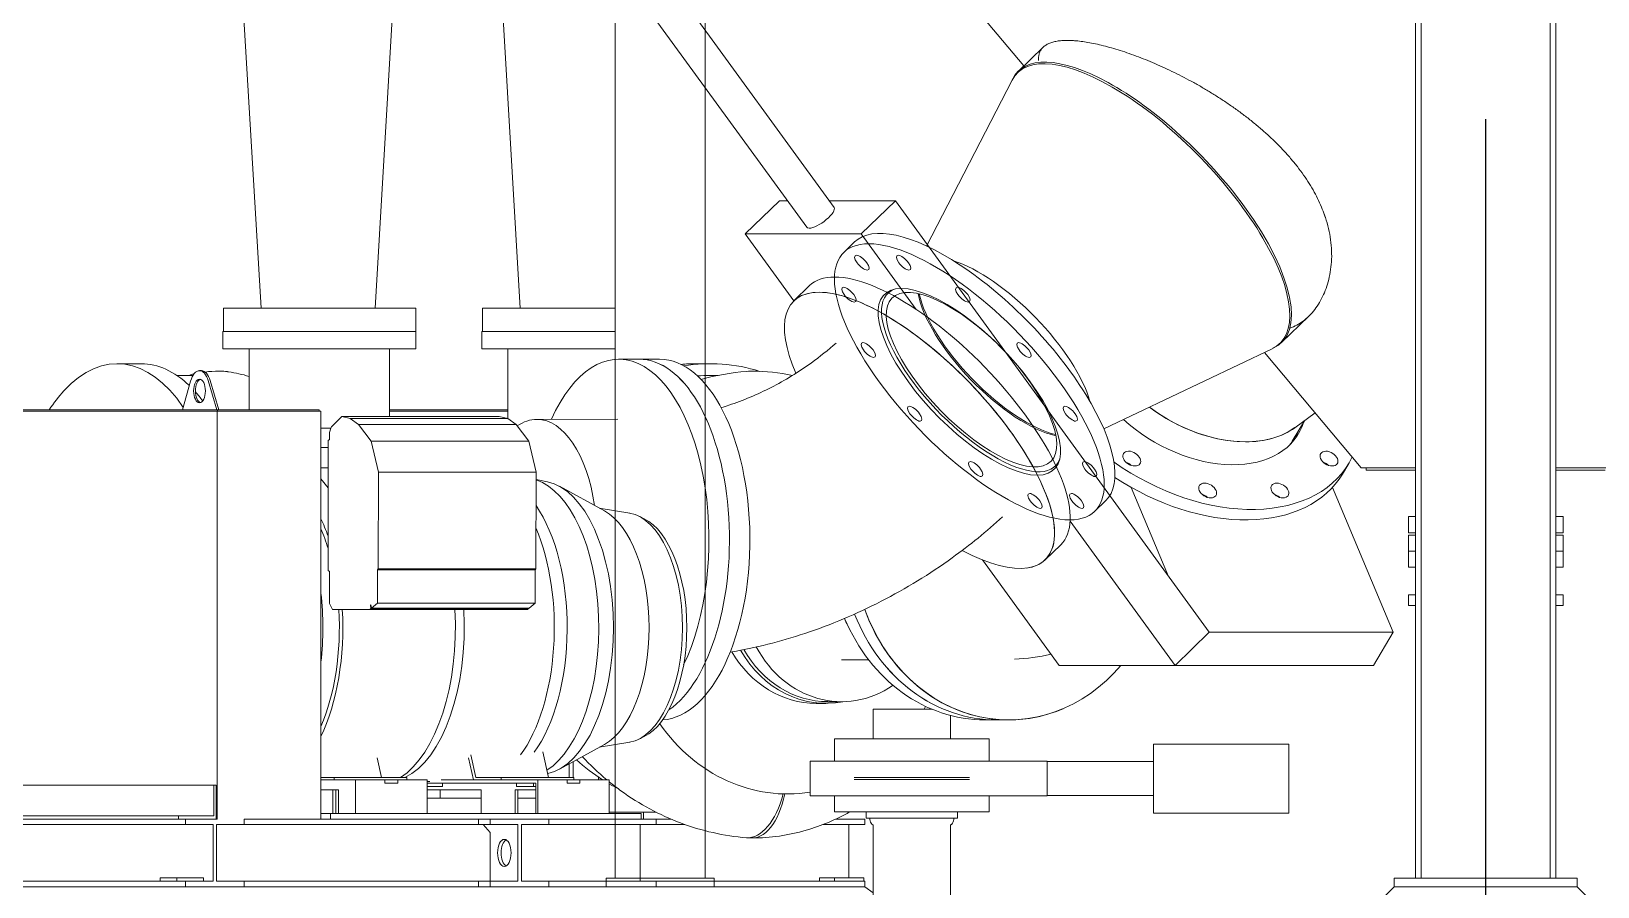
# Model space of a CAD drawing. Header units: metres. Extents: x 0 to 63075, y 0 to 44550.
# Drawn here: x 40375 to 42689, y 29782 to 31047 of the extents above; entities that cross this region are included whole.
import ezdxf

# ---------------------------------------------------------------- set-up
doc = ezdxf.new("R2010")
doc.units = ezdxf.units.M
doc.header["$LTSCALE"] = 75
doc.linetypes.add('CENTER2', pattern=[28.575, 19.05, -3.175, 3.175, -3.175])
for name, color, linetype in [('SC1', 7, 'CENTER2'), ('SDM', 7, 'Continuous'), ('SL1', 8, 'Continuous')]:
    doc.layers.add(name, color=color, linetype=linetype)

# ---------------------------------------------------------------- blocks, each defined once
blk = doc.blocks.new('A$C5138bbe7')
at = {"layer": 'SL1', "lineweight": 0, "extrusion": (-6.89019e-16, 1, 0)}
for p, q in [((28826.4, 2364.2), (28826.4, 4821.7)), ((28826.4, 2364.2), (28826.4, 4821.7)), ((28959.4, 2364.2), (28959.4, 4821.7)), ((30009.2, 2364.2), (30009.2, 4821.7)), ((30009.2, 2364.2), (30009.2, 4821.7)), ((30017.6, 2364.2), (30017.6, 4821.7)), ((30207.8, 2364.2), (30207.8, 4821.7)), ((30216.2, 2364.2), (30216.2, 4821.7)), ((28863.3, 3750.3), (29149.8, 3356.1)), ((29430.3, 3565.3), (29277.7, 3747.2)), ((28822.8, 3720.9), (29109.4, 3326.7)), ((29422.3, 3557.5), (29458.9, 3593)), ((29412.8, 3544), (29286.6, 3299)), ((29426, 3560.7), (29426.4, 3559.6)), ((29069, 3365.8), (29018.6, 3316.9)), ((29080.9, 3365.8), (29069, 3365.8)), ((29240.5, 3365.8), (29142.7, 3365.8)), ((29190.1, 3316.9), (29240.5, 3365.8)), ((29240.5, 3365.8), (29704.3, 2727.8)), ((29090.6, 3218), (29018.6, 3316.9)), ((29018.6, 3316.9), (29090.6, 3218)), ((29018.6, 3316.9), (29190.1, 3316.9)), ((29271.3, 3205.3), (29190.1, 3316.9)), ((29190.1, 3316.9), (29271.3, 3205.3)), ((29164.2, 3289.6), (29180.1, 3305)), ((29113.6, 3240.4), (29090.5, 3217.9)), ((29090.5, 3217.9), (29090.5, 3217.9)), ((29229.2, 3229), (29234, 3233.7)), ((28247.8, 3172.7), (28247.8, 3207)), ((28247.8, 3207), (28531.6, 3207)), ((28531.6, 3207), (28531.6, 3147.2)), ((28630.5, 3207), (28826.4, 3207)), ((28630.5, 3172.7), (28630.5, 3207)), ((29811.1, 3156.2), (29850.9, 3194.7)), ((28246.6, 3172.7), (28531.6, 3172.7)), ((28246.6, 3172.7), (28246.6, 3147.2)), ((28629.3, 3172.7), (28629.3, 3147.2)), ((28531.6, 3147.2), (28246.6, 3147.2)), ((28285.4, 3056.7), (28285.4, 3147.2)), ((28492.9, 3047.1), (28492.9, 3147.2)), ((28668, 3044.1), (28668, 3147.2)), ((28831.5, 3131.6), (28892, 3131.6)), ((28892, 3131.6), (28892, 3131.6)), ((28966.3, 3125), (28945.7, 3125)), ((29548.4, 3028.8), (29797.3, 3147.2)), ((29928.8, 2971.2), (29785.8, 3141.7)), ((28178.8, 3107.7), (28202.6, 3107.7)), ((28215, 3114.7), (28212.2, 3114.7)), ((28240.8, 3114), (28242.6, 3114)), ((28253.4, 3113.2), (28255.2, 3113)), ((28966.3, 3107.7), (28978.5, 3107.7)), ((29023.5, 3113.9), (29020.4, 3113.6)), ((29028.8, 3114), (29025.6, 3114)), ((28187.2, 3056.7), (28199.1, 3099.3)), ((28225.1, 3100), (28238, 3056.7)), ((28227.9, 3100), (28240.8, 3056.7)), ((28239, 3054.7), (28239, 3056.7)), ((28388.8, 3054.7), (28388.8, 3056.7)), ((28492.9, 3056.7), (28668, 3056.7)), ((28238.3, 3054.7), (28238.3, 2451.7)), ((28391.5, 2451.7), (28391.5, 3054.7)), ((28407.1, 3031.5), (28422.3, 3047.1)), ((28422.3, 3047.1), (28435, 3044.1)), ((28655.2, 3047.1), (28422.3, 3047.1)), ((28435, 3044.1), (28447.2, 3034.9)), ((28667.9, 3044.1), (28435, 3044.1)), ((28447.2, 3034.9), (28465.8, 3010.3)), ((28680.2, 3034.9), (28447.2, 3034.9)), ((28668, 3054.7), (28492.9, 3054.7)), ((28655.2, 3047.1), (28667.9, 3044.1)), ((28667.9, 3044.1), (28680.2, 3034.9)), ((28680.2, 3034.9), (28698.8, 3010.3)), ((28710.7, 3042.7), (28830.2, 3042.8)), ((29844.8, 3040.5), (29826.8, 3010.3)), ((29830.8, 3030.4), (29860.9, 3052.2)), ((28391.5, 3029.5), (28406.2, 3029.5)), ((28402.3, 3011.2), (28404.3, 3012.9)), ((28402.3, 2819.2), (28402.3, 3011.2)), ((28404.3, 3019.7), (28404.5, 3023.2)), ((28404.3, 3012.9), (28404.3, 3019.7)), ((28404.5, 3023.2), (28406.2, 3029.8)), ((28406.2, 3029.8), (28407.1, 3031.5)), ((28465.8, 3010.3), (28476.5, 2964.8)), ((28465.8, 3010.3), (28698.8, 3010.3)), ((28698.8, 3010.3), (28709.5, 2964.8)), ((28402.3, 3001), (28391.5, 3001.1)), ((28391.5, 2971.2), (28402.3, 2971.2)), ((28476.5, 2964.8), (28476.3, 2821.8)), ((28476.5, 2964.8), (28709.5, 2964.8)), ((28709.5, 2964.8), (28709.2, 2821.8)), ((29476.7, 2973.6), (29481.5, 2978.3)), ((29910.3, 2977.2), (29901.1, 2961.7)), ((29928.8, 2971.2), (30009.2, 2971.2)), ((29936.1, 2967.8), (29936.1, 2971.2)), ((29936.1, 2967.8), (30009.2, 2967.8)), ((30216.2, 2971.2), (30296.7, 2971.2)), ((30216.2, 2967.8), (30289.4, 2967.8)), ((28391.5, 2954.6), (28402.3, 2941.7)), ((28726.2, 2950.4), (28709.5, 2953.8)), ((28810.6, 2907.3), (28744, 2943.8)), ((29644.2, 2810.5), (29589, 2942)), ((29589, 2942), (29644.2, 2810.5)), ((29886.1, 2941.8), (29976, 2727.8)), ((29535.1, 2906.8), (29551, 2922.2)), ((28847.8, 2904.1), (28802.7, 2911.6)), ((28869.2, 2895.8), (28861.1, 2899.8)), ((29998.4, 2898.9), (29998.4, 2875.1)), ((30009.2, 2898.9), (29998.4, 2898.9)), ((30216.2, 2898.9), (30227, 2898.9)), ((30227, 2898.9), (30227, 2875.1)), ((29653.9, 2678.9), (29498.7, 2892.4)), ((29498.7, 2892.4), (29653.9, 2678.9)), ((29998.4, 2875.1), (30009.2, 2875.1)), ((29998.4, 2875.1), (30009.2, 2875.1)), ((29998.4, 2871.7), (29998.4, 2824.1)), ((29998.4, 2871.7), (30009.2, 2871.7)), ((30009.2, 2871.7), (29998.4, 2871.7)), ((30227, 2875.1), (30216.2, 2875.1)), ((30216.2, 2875.1), (30227, 2875.1)), ((30216.2, 2871.7), (30227, 2871.7)), ((30216.2, 2871.7), (30227, 2871.7)), ((30227, 2871.7), (30227, 2824.1)), ((29484.9, 2857.4), (29461.7, 2834.9)), ((29998.4, 2847.9), (30009.2, 2847.9)), ((30216.2, 2847.9), (30227, 2847.9)), ((29369.1, 2834.8), (29482.4, 2678.9)), ((29482.4, 2678.9), (29369.1, 2834.8)), ((29461.7, 2834.9), (29461.7, 2834.9)), ((30009.2, 2824.1), (29998.4, 2824.1)), ((30216.2, 2824.1), (30227, 2824.1)), ((28404.3, 2817.5), (28402.3, 2819.2)), ((28404.3, 2770.6), (28404.3, 2817.5)), ((28476.3, 2821.8), (28475.3, 2820.4)), ((28475.3, 2820.4), (28475.3, 2770.9)), ((28708.2, 2820.4), (28475.3, 2820.4)), ((28709.2, 2821.8), (28476.3, 2821.8)), ((28709.2, 2821.8), (28708.2, 2820.4)), ((28708.2, 2820.4), (28708.2, 2770.9)), ((30009.2, 2783.2), (29998.4, 2783.2)), ((29998.4, 2783.2), (29998.4, 2767.3)), ((30227, 2783.2), (30216.2, 2783.2)), ((30227, 2783.2), (30227, 2767.3)), ((28408.5, 2761.6), (28404.3, 2770.6)), ((28696.9, 2761.6), (28408.5, 2761.6)), ((28465.5, 2762.8), (28463.9, 2761.6)), ((28465.5, 2768.6), (28464.6, 2767.9)), ((28464.6, 2767.9), (28465.5, 2762.8)), ((28465.7, 2767.9), (28464.6, 2767.9)), ((28466.5, 2763.5), (28465.5, 2768.6)), ((28698.5, 2762.8), (28465.5, 2762.8)), ((28475.3, 2770.9), (28466.5, 2763.5)), ((28699.4, 2763.5), (28466.5, 2763.5)), ((28708.2, 2770.9), (28475.3, 2770.9)), ((28698.5, 2762.8), (28696.9, 2761.6)), ((28698.4, 2763.5), (28698.5, 2762.8)), ((28708.2, 2770.9), (28699.4, 2763.5)), ((30009.2, 2767.3), (29998.4, 2767.3)), ((30227, 2767.3), (30216.2, 2767.3)), ((29653.9, 2678.9), (29704.3, 2727.8)), ((29976, 2727.8), (29704.3, 2727.8)), ((29976, 2727.8), (29946.9, 2678.9)), ((29160.9, 2687.1), (29200.9, 2687.1)), ((29482.4, 2678.9), (29946.9, 2678.9)), ((29137.7, 2622.8), (29123.2, 2622.8)), ((29140.6, 2625.2), (29161, 2625.2)), ((29207.6, 2614.3), (29294.2, 2614.3)), ((29207.6, 2570.5), (29207.6, 2614.3)), ((29321.9, 2570.5), (29321.9, 2604.8)), ((29373.2, 2598.2), (29408.1, 2598.2)), ((29408.1, 2598.2), (29408.1, 2598.2)), ((28869.2, 2573.6), (28861.1, 2569.6)), ((29150.4, 2570.5), (29379, 2570.5)), ((29150.4, 2537.1), (29150.4, 2570.5)), ((29379, 2537.1), (29379, 2570.5)), ((28612.9, 2546.6), (28620.7, 2513.1)), ((28719.3, 2550.9), (28728.1, 2513.1)), ((28810.6, 2562.1), (28744, 2525.6)), ((28847.8, 2565.3), (28802.7, 2557.8)), ((29621.7, 2460.6), (29621.7, 2562.6)), ((29621.7, 2562.6), (29821.7, 2562.6)), ((29821.7, 2562.6), (29821.7, 2460.6)), ((28474.5, 2542), (28481.3, 2513.1)), ((28617.1, 2509.7), (28609.5, 2542.2)), ((28758.3, 2533.4), (28758.3, 2513.1)), ((28764.3, 2536.8), (28764.3, 2513.1)), ((29114.7, 2537.1), (29114.7, 2486.1)), ((29464.7, 2537.1), (29114.7, 2537.1)), ((29464.7, 2486.1), (29464.7, 2537.1)), ((29621.7, 2536.6), (29464.7, 2536.6)), ((28233.2, 2456.7), (28233.2, 2501.7)), ((28236.7, 2451.7), (28236.7, 2501.7)), ((28391.5, 2513.1), (28518.4, 2513.1)), ((28391.5, 2509.7), (28548.4, 2509.7)), ((28411, 2513.1), (28411.1, 2509.7)), ((28442.8, 2459.7), (28442.8, 2509.7)), ((28486.1, 2509.7), (28486.1, 2504.7)), ((28486.1, 2504.7), (28505.1, 2504.7)), ((28505.1, 2504.7), (28505.1, 2509.7)), ((28518.4, 2513.1), (28518.4, 2509.7)), ((28548.4, 2509.7), (28548.4, 2459.7)), ((28552.4, 2507.2), (28548.4, 2507.2)), ((28548.4, 2504.7), (28709.1, 2504.7)), ((28571.1, 2499.7), (28548.4, 2499.7)), ((28817.7, 2509.7), (28569.2, 2509.7)), ((28571.1, 2499.7), (28571.1, 2504.7)), ((28620.7, 2513.1), (28765.2, 2513.1)), ((28657.8, 2513.1), (28657.9, 2509.7)), ((28680.8, 2499.7), (28680.8, 2504.7)), ((28709.1, 2499.7), (28680.8, 2499.7)), ((28705.8, 2499.7), (28705.8, 2504.7)), ((28709.1, 2504.7), (28709.1, 2459.7)), ((28712.1, 2509.7), (28712.1, 2459.7)), ((28755.4, 2504.7), (28755.4, 2509.7)), ((28755.4, 2504.7), (28774.4, 2504.7)), ((28765.2, 2513.1), (28765.3, 2509.7)), ((28774.4, 2509.7), (28774.4, 2504.7)), ((28801.8, 2509.7), (28801.8, 2513.5)), ((28817.7, 2459.7), (28817.7, 2509.7)), ((29179.4, 2513.3), (29350.1, 2513.3)), ((29350.1, 2513.3), (29179.4, 2513.3)), ((29350.1, 2510), (29179.4, 2510)), ((29350.1, 2510), (29179.4, 2510)), ((28391.5, 2494.7), (28417.8, 2494.7)), ((28409.1, 2459.7), (28409.1, 2494.7)), ((28413.4, 2459.7), (28413.4, 2494.7)), ((28417.8, 2494.7), (28417.8, 2459.7)), ((28628.4, 2494.7), (28548.4, 2494.7)), ((28548.4, 2482.7), (28628.4, 2482.7)), ((28548.4, 2482.7), (28628.4, 2482.7)), ((28568, 2494.7), (28568, 2482.7)), ((28598.2, 2482.7), (28598.2, 2482.7)), ((28628.4, 2459.7), (28628.4, 2494.7)), ((28709.1, 2494.7), (28678.4, 2494.7)), ((28678.4, 2459.7), (28678.4, 2494.7)), ((28682.7, 2459.7), (28682.7, 2494.7)), ((28682.7, 2482.7), (28709.1, 2482.7)), ((28682.7, 2482.7), (28709.1, 2482.7)), ((28690.7, 2482.7), (28690.7, 2482.7)), ((29074.5, 2488.9), (29080.6, 2488.9)), ((29464.7, 2486.1), (29114.7, 2486.1)), ((29150.4, 2486.1), (29150.4, 2462.3)), ((29379, 2486.1), (29150.4, 2486.1)), ((29379, 2486.1), (29379, 2462.3)), ((29621.7, 2486.6), (29464.7, 2486.6)), ((28181.3, 2451.7), (28181.3, 2456.7)), ((28391.5, 2459.7), (28864.7, 2459.7)), ((28405.8, 2451.7), (28405.8, 2459.7)), ((28817.7, 2461.7), (28887.2, 2461.7)), ((28864.7, 2459.7), (28864.7, 2451.7)), ((28868.1, 2461.7), (28868.1, 2451.7)), ((29150.4, 2462.3), (29379, 2462.3)), ((29197.3, 2462.3), (29197.3, 2452.8)), ((29332.2, 2462.3), (29332.2, 2452.8)), ((29621.7, 2460.6), (29821.7, 2460.6)), ((28191.6, 2443.7), (28191.6, 2451.7)), ((28232.3, 2359.7), (28232.3, 2443.7)), ((28237.5, 2443.7), (28237.5, 2359.7)), ((28237.5, 2443.7), (28682.6, 2443.7)), ((28278.2, 2451.7), (28278.2, 2443.7)), ((28728.5, 2451.7), (28278.2, 2451.7)), ((28624.4, 2443.7), (28624.4, 2451.7)), ((28641.6, 2431.7), (28631.2, 2443.7)), ((28641.6, 2359.7), (28641.6, 2431.7)), ((28641.9, 2443.7), (28641.9, 2451.7)), ((28682.6, 2443.7), (28682.6, 2359.7)), ((28687.8, 2359.7), (28687.8, 2443.7)), ((28687.8, 2443.7), (28886.8, 2443.7)), ((28908.7, 2451.7), (28728.5, 2451.7)), ((28728.5, 2443.7), (28728.5, 2451.7)), ((28863.3, 2443.7), (28863.3, 2359.7)), ((28864.7, 2451.7), (28908.7, 2451.7)), ((28886.8, 2451.7), (28886.8, 2443.7)), ((28929.2, 2443.7), (28886.8, 2443.7)), ((29195.2, 2443.7), (29133.8, 2443.7)), ((29195.2, 2451.7), (29152.4, 2451.7)), ((29195.2, 2451.7), (29152.4, 2451.7)), ((29171.7, 2364.7), (29171.7, 2443.7)), ((29195.2, 2443.7), (29195.2, 2451.7)), ((29197.3, 2452.8), (29332.2, 2452.8)), ((29207.6, 2443.3), (29207.6, 2020.2)), ((29321.9, 2443.3), (29321.9, 2020.2)), ((28178.9, 2359.7), (28178.9, 2364.7)), ((28217.9, 2359.7), (28217.9, 2364.7)), ((28812.9, 2351.7), (28812.9, 2364.2)), ((28812.9, 2351.7), (28812.9, 2364.2)), ((28812.9, 2364.2), (28972.9, 2364.2)), ((28812.9, 2364.2), (28812.9, 2364.2)), ((28972.9, 2351.7), (28972.9, 2364.2)), ((29150.6, 2364.7), (29128.1, 2364.7)), ((29128.1, 2364.7), (29128.1, 2359.7)), ((29193.9, 2364.7), (29150.6, 2364.7)), ((29150.6, 2359.7), (29150.6, 2364.7)), ((29193.9, 2359.7), (29193.9, 2364.7)), ((29977.7, 2351.7), (29977.7, 2364.2)), ((29977.7, 2364.2), (29977.7, 2364.2)), ((29977.7, 2351.7), (29977.7, 2364.2)), ((29977.7, 2364.2), (30247.7, 2364.2)), ((30247.7, 2351.7), (30247.7, 2364.2)), ((28191.6, 2351.7), (28191.6, 2359.7)), ((28682.6, 2359.7), (28237.5, 2359.7)), ((28278.2, 2359.7), (28278.2, 2351.7)), ((28278.2, 2351.7), (29195.2, 2351.7)), ((28624.4, 2351.7), (28624.4, 2359.7)), ((28641.9, 2359.7), (28641.9, 2351.7)), ((28728.5, 2359.7), (28687.8, 2359.7)), ((29147.6, 2359.7), (28728.5, 2359.7)), ((28728.5, 2351.7), (28728.5, 2359.7)), ((28812.9, 2351.7), (28972.9, 2351.7)), ((28812.9, 2351.7), (28972.9, 2351.7)), ((28886.8, 2359.7), (28886.8, 2351.7)), ((29150.6, 2359.7), (29128.1, 2359.7)), ((29195.2, 2359.7), (29150.6, 2359.7)), ((29195.2, 2351.7), (29195.2, 2359.7)), ((29195.2, 2351.7), (29207.6, 2342.6)), ((30247.7, 2351.7), (29977.7, 2351.7)), ((29977.7, 2351.7), (29977.7, 2351.7)), ((29977.7, 2351.7), (30247.7, 2351.7)), ((29977.7, 2351.7), (29977.7, 2351.7)), ((29977.7, 2351.7), (30247.7, 2351.7))]:
    blk.add_line(p, q, dxfattribs=at)
at = {"layer": 'SL1', "lineweight": 0}
for p, q in [((28277.9, 3635.2), (28303.3, 3207)), ((28497, 3635.2), (28471.6, 3207)), ((28660.7, 3635.2), (28686.1, 3207)), ((28629.3, 3172.7), (28826.4, 3172.7)), ((28629.3, 3147.2), (28826.4, 3147.2)), ((29947.7, 2321.7), (29977.7, 2351.7)), ((30277.7, 2321.7), (30247.7, 2351.7))]:
    blk.add_line(p, q, dxfattribs=at)
at = {"layer": 'SL1', "linetype": 'Continuous', "lineweight": 0, "extrusion": (-6.89019e-16, 1, 0)}
for p, q in [((28126.1, 3125), (28090.4, 3125)), ((28388.8, 3056.7), (27391, 3056.7)), ((28391.5, 3054.7), (27826, 3054.7)), ((27823.4, 2501.7), (28236.7, 2501.7)), ((27362.1, 2456.7), (28233.2, 2456.7)), ((27341.6, 2451.7), (28238.3, 2451.7)), ((28232.3, 2443.7), (27341.6, 2443.7)), ((28153.9, 2359.7), (28153.9, 2364.7)), ((28217.9, 2364.7), (28153.9, 2364.7)), ((27338.9, 2359.7), (28232.3, 2359.7)), ((28278.2, 2351.7), (27341.6, 2351.7))]:
    blk.add_line(p, q, dxfattribs=at)
at = {"layer": 'SL1', "lineweight": 0}
for centre, major_axis, ratio, start_param, end_param in [((29614.9, 3355.2), (193.8, -200.1), 0.383027, -0.128602, 3.270195), ((29616.7, 3356.9), (-194.4, 200.7), 0.383022, -1.926155, 0.140434), ((29129.6, 3341.4), (20.2, 14.7), 0.32145, -2.725226, 0), ((29616.7, 3356.9), (194.4, -200.7), 0.383022, -0.1401, 1.215437), ((29365.6, 3113.6), (185.4, -191.4), 0.383022, 0, 3.141593), ((29129.6, 3341.4), (-20.2, -14.7), 0.32145, 0, 0.416366), ((29349.7, 3098.2), (-185.4, 191.4), 0.383022, -5.067748, 1.215437), ((29190.9, 3274.3), (-9.9, 10.3), 0.383022, -5.067748, 1.215437), ((29252.5, 3274.3), (-9.9, 10.3), 0.383022, -5.067748, 1.215437), ((29398.8, 3145.7), (-123.7, 127.7), 0.383027, -2.522952, -0.618502), ((29398.8, 3145.7), (-123.7, 127.7), 0.383022, -2.522921, -0.618671), ((29299.2, 3048.9), (-185.6, 191.5), 0.382975, -0.355416, 0), ((29299.2, 3048.9), (185.6, -191.5), 0.382975, 0, 2.786176), ((29352.9, 3101.3), (117.1, -120.9), 0.383022, -3.235152, 3.048033), ((29276.1, 3026.4), (-185.6, 191.5), 0.382975, -0.355416, 0.789472), ((29276.1, 3026.4), (-185.6, 191.5), 0.382975, 0.000056, 0.019811), ((29276.1, 3026.4), (-185.6, 191.5), 0.382975, -0.355416, 0), ((29294, 3011.5), (-176.1, 233.1), 0.363543, 0.204487, 0.204626), ((29276.1, 3026.4), (185.6, -191.5), 0.382975, -0.873219, 2.786176), ((29276.1, 3026.4), (185.6, -191.5), 0.382975, 0, 2.786176), ((29171.8, 3227.1), (-9.9, 10.3), 0.383022, -5.067748, 1.215437), ((29349.7, 3098.2), (-125.4, 129.4), 0.383022, -5.067748, 1.215437), ((29400.5, 3147.5), (117.7, -121.5), 0.383027, -2.598898, -0.54265), ((29340.1, 3227.1), (-9.9, 10.3), 0.383022, -5.067748, 1.215437), ((29200.4, 3145.3), (-9.9, 10.3), 0.383022, -5.067748, 1.215437), ((29430.3, 3145.3), (-9.9, 10.3), 0.383022, -5.067748, 1.215437), ((28831.6, 2864.9), (-0.1, 266.7), 0.5, -2.339075, 0.840675), ((28878.2, 2872.8), (-22.4, 258.5), 0.505945, 0.070353, 0.070543), ((28832.5, 2878.3), (38.9, 252.5), 0.4956, 0.076149, 0.076317), ((28861.9, 2864.9), (0.1, -266.7), 0.5, 0.334318, 3.141432), ((28861.9, 2864.9), (0.1, -266.7), 0.5, 0.334318, 3.141593), ((28892.1, 2864.9), (0.1, -266.7), 0.5, 0.033095, 3.141432), ((28862.8, 2878.4), (38.9, 252.5), 0.4956, 0.076149, 0.076317), ((28945.7, 2796.7), (0, 328.3), 0.866025, 0, 0.077725), ((28966.3, 2796.7), (0, 311), 0.866025, 0, 0.068001), ((28126.1, 2796.7), (0, 328.3), 0.5, -0.587038, -0.509959), ((29269, 3051), (-9.9, 10.3), 0.383022, -5.067748, 1.215437), ((29498.9, 3051), (-9.9, 10.3), 0.383022, -5.067748, 1.215437), ((29700.5, 3145.7), (152.7, -91), 0.663422, -1.736821, -0.838969), ((29700.5, 3145.7), (152.7, -91), 0.663414, -1.736832, -0.276598), ((29700.5, 3145.7), (152.7, -91), 0.663422, -0.838969, -0.27779), ((29672.2, 3098.2), (154.8, -92.2), 0.663414, 0.075179, 0.16339), ((29681.4, 3113.6), (228.9, -136.4), 0.663414, -1.693637, 0.063139), ((29359.2, 2969.2), (-9.9, 10.3), 0.383022, -5.067748, 1.215437), ((29527.5, 2969.2), (-9.9, 10.3), 0.383022, -5.067748, 1.215437), ((29580.5, 2969.2), (-12.3, 7.3), 0.663414, -1.896885, -1.244707), ((29872, 2969.2), (-12.3, 7.3), 0.663414, -1.896885, -1.244707), ((29672.2, 3098.2), (228.9, -136.4), 0.663414, -1.645372, 0), ((29446.8, 2922.1), (-9.9, 10.3), 0.383022, -5.067748, 1.215437), ((29508.4, 2922.1), (-9.9, 10.3), 0.383022, -5.067748, 1.215437), ((29692.7, 2922.1), (-12.3, 7.3), 0.663414, -1.896885, -1.244707), ((29799.4, 2922.1), (-12.3, 7.3), 0.663414, -1.896885, -1.244707), ((29276.1, 3026.4), (185.6, -191.5), 0.382975, -0.277771, -0.000044), ((29390.5, 2864.9), (0.1, -266.7), 0.866025, -1.145541, -0.000483), ((29390.5, 2864.9), (0.1, -266.7), 0.866025, -1.145541, 0), ((29408, 2864.9), (0.1, -266.7), 0.866025, -1.173482, 0), ((29408, 2864.9), (0.1, -266.7), 0.866025, -1.17349, 0.798458), ((29373.1, 2864.9), (0.1, -266.7), 0.866025, -1.118829, -0.000483), ((29123.2, 2796.7), (0, -173.9), 0.866025, -0.973122, 0), ((29140.5, 2796.7), (0, -171.4), 0.866025, -0.987604, 0), ((29160.9, 2796.7), (0, -171.4), 0.866025, -1.014694, 0.537721), ((29373.1, 2863.9), (0, -265.6), 0.866024, -0.000001, 0.000484), ((29390.6, 2863.9), (0, -265.6), 0.866024, -0.000001, 0.000484), ((29408, 2864.9), (0.1, -266.7), 0.866025, 0.000022, 0.35418), ((28945.7, 2796.7), (0, -328.3), 0.866025, -0.670123, -0.507222), ((28945.7, 2796.7), (0, -328.3), 0.866025, -0.466686, -0.412381), ((28662.6, 2401.7), (0, -20), 0.5, -1.570796, 4.712389), ((28667.8, 2401.7), (0, 20), 0.5, 0.262823, 1.570796), ((28667.8, 2401.7), (0, 20), 0.5, 1.570796, 2.87877)]:
    blk.add_ellipse(centre, major_axis=major_axis, ratio=ratio, start_param=start_param, end_param=end_param, dxfattribs=at)
at = {"layer": 'SL1', "lineweight": 0, "extrusion": (0, 0, -1)}
for centre, major_axis, ratio, start_param, end_param in [((29129.6, 3341.4), (20.2, 14.7), 0.32145, 0, 2.725226), ((29129.6, 3341.4), (-20.2, -14.7), 0.32145, -0.416366, 0), ((29299.2, 3048.9), (-185.6, 191.5), 0.382975, 0, 0.355416), ((29299.2, 3048.9), (-185.6, 191.5), 0.382975, 0.355416, 3.141593), ((29276.1, 3026.4), (-185.6, 191.5), 0.382975, -0.789472, 0.355416), ((29276.1, 3026.4), (-185.6, 191.5), 0.382975, -0.019811, -0.000056), ((29276.1, 3026.4), (-185.6, 191.5), 0.382975, 0, 0.355416), ((29294, 3011.5), (-176.1, 233.1), 0.363543, -0.204626, -0.204487), ((29276.1, 3026.4), (-185.6, 191.5), 0.382975, 0.355416, 3.141593), ((29276.1, 3026.4), (-185.6, 191.5), 0.382975, 0.355416, 4.014811), ((29352.9, 3101.3), (123.7, -127.7), 0.383022, -0.170987, 3.235152), ((29365.6, 3113.6), (-125.4, 129.4), 0.383022, -0.16339, -0.161301), ((29352.9, 3101.3), (-123.7, 127.7), 0.383022, 0.09356, 0.170987), ((29398.8, 3145.7), (-117.1, 120.9), 0.383022, -2.623831, -0.517762), ((28831.6, 2864.9), (-0.1, 266.7), 0.5, -0.840675, 2.339075), ((28878.2, 2872.8), (-22.4, 258.5), 0.505945, -0.070543, -0.070353), ((28832.5, 2878.3), (38.9, 252.5), 0.4956, -0.076317, -0.076149), ((28861.9, 2864.9), (-0.1, 266.7), 0.5, 0.000161, 2.807275), ((28861.9, 2864.9), (-0.1, 266.7), 0.5, 0, 2.807275), ((28892.1, 2864.9), (-0.1, 266.7), 0.5, 0.000161, 3.108498), ((28862.8, 2878.4), (38.9, 252.5), 0.4956, -0.076317, -0.076149), ((28892.1, 2864.9), (-0.1, 266.7), 0.5, 0.000161, 3.108566), ((28862.8, 2878.4), (38.9, 252.5), 0.4956, -0.076317, -0.076149), ((28966.3, 2796.7), (0, 328.3), 0.866025, -0.136681, 0.263264), ((28212.2, 3084.7), (0, 30), 0.5, -1.061158, 1.033237), ((28212.2, 3084.7), (0, 17.5), 0.5, -1.570796, 1.570796), ((28215, 3084.7), (0, 17.5), 0.5, -1.570796, -0.157776), ((28215, 3084.7), (0, 30), 0.5, 0, 1.033237), ((28240.8, 3010.2), (7.2, 103.6), 0.864967, -0.060343, 0.060343), ((29028.8, 3010.2), (-4.2, 103.7), 0.499387, -0.020202, 0.020202), ((28212.2, 3084.7), (0, -17.5), 0.5, -1.570796, 1.570796), ((28215, 3084.7), (0, -17.5), 0.5, 0.157776, 1.570796), ((28710.7, 2864.9), (0, 177.8), 0.5, -0.333055, 0.000057), ((28710.7, 2864.9), (0, 177.8), 0.5, 0.000057, 1.283816), ((29681.4, 3113.6), (154.8, -92.2), 0.663414, -0.16339, 1.869419), ((29674.1, 3101.3), (152.7, -91), 0.663414, 0, 0.051803), ((29589.7, 2984.7), (12.3, -7.3), 0.663414, -3.873411, 2.409774), ((29881.2, 2984.7), (12.3, -7.3), 0.663414, -3.873411, 2.409774), ((29365.6, 3113.6), (125.4, -129.4), 0.383022, 0.161301, 0.16339), ((28691.4, 2734.7), (0, 221.6), 0.5, 0.164157, 2.827745), ((28715.4, 2734.7), (0, 216.8), 0.5, 0.100388, 3.036814), ((29701.9, 2937.5), (12.3, -7.3), 0.663414, -3.873411, 2.409774), ((29808.6, 2937.5), (12.3, -7.3), 0.663414, -3.873411, 2.409774), ((28307.7, 2734.7), (0, -232.5), 0.5, -2.336428, -2.191907), ((28643.8, 2734.7), (0, -223.2), 0.5, -2.512805, -0.600408), ((28787, 2734.7), (0, 178.9), 0.5, 0.267225, 2.874367), ((28840.7, 2734.7), (0, 170), 0.5, 0.083202, 3.058391), ((28849.3, 2734.7), (0, 165.9), 0.5, 0.241488, 2.900104), ((28307.4, 2734.7), (0, -222.8), 0.5, -2.286012, -2.123219), ((28622.7, 2734.7), (0, -227.5), 0.5, -2.275757, -0.597289), ((29276.1, 3026.4), (185.6, -191.5), 0.382975, 0.000044, 0.277771), ((28283.6, 2734.7), (0, -221.8), 0.5, -1.802331, -1.339251), ((28307.4, 2734.7), (0, -222.8), 0.5, -1.691828, -0.85557), ((28307.7, 2734.7), (0, -232.5), 0.5, -1.686757, -0.805154), ((28474, 2734.7), (0, -232.5), 0.5, -1.686755, -0.307445), ((28489.6, 2734.7), (0, -227.5), 0.5, -1.689315, -0.228278), ((29390.5, 2864.9), (0.1, -266.7), 0.866025, 0.000483, 1.145541), ((29390.5, 2864.9), (0.1, -266.7), 0.866025, 0, 1.145541), ((29408, 2864.9), (0.1, -266.7), 0.866025, 0, 1.173482), ((29408, 2864.9), (0.1, -266.7), 0.866025, -0.798458, 1.17349), ((29250.1, 2796.7), (0, 109.5), 0.866026, -2.132624, -2.029502), ((29373.1, 2864.9), (0.1, -266.7), 0.866025, 0.000483, 1.118829), ((29137.7, 2796.7), (0, -173.9), 0.866025, -0.168862, 0.990002), ((29140.5, 2796.7), (0, -171.4), 0.866025, 0, 0.987604), ((29160.9, 2796.7), (0, -171.4), 0.866025, -0.537721, 1.014694), ((29080.6, 2768.8), (0, -280), 0.866025, -1.00326, -0.985842), ((29080.6, 2768.8), (0, -280), 0.866025, -0.141197, 0.890201), ((29373.1, 2863.9), (0, -265.6), 0.866024, -0.000484, 0.000001), ((29390.6, 2863.9), (0, -265.6), 0.866024, -0.000484, 0.000001), ((29408, 2864.9), (0.1, -266.7), 0.866025, -0.354179, -0.000022), ((29028.8, 2527.5), (-8.4, -103.4), 0.498774, -1.229199, 0), ((29028.8, 2527.5), (0, -103.7), 0.5, -1.189669, 0.080824)]:
    blk.add_ellipse(centre, major_axis=major_axis, ratio=ratio, start_param=start_param, end_param=end_param, dxfattribs=at)
at = {"layer": 'SL1', "linetype": 'Continuous', "lineweight": 0, "extrusion": (0, 0, -1)}
for start_param, end_param in [(-0.5, 0.638769), (-0.65694, -0.5)]:
    blk.add_ellipse((28090.4, 2796.7), major_axis=(0, 328.3), ratio=0.5, start_param=start_param, end_param=end_param, dxfattribs=at)
at = {"layer": 'SL1', "linetype": 'Continuous', "lineweight": 0}
blk.add_ellipse((28126.1, 2796.7), major_axis=(0, 328.3), ratio=0.5, start_param=-0.448212, end_param=0, dxfattribs=at)
at = {"layer": 'SL1', "lineweight": 0}
for points, knots in [([(29823.3, 3177.8), (29824.2, 3178), (29825.1, 3178.3), (29829.3, 3179.9), (29832.7, 3181.5), (29839.2, 3185.2), (29842.3, 3187.4), (29848.4, 3192.3), (29851.3, 3195.1), (29856.9, 3201), (29859.5, 3204.2), (29864.4, 3211.1), (29866.6, 3214.7), (29870.8, 3222.2), (29872.7, 3226.1), (29876, 3234), (29877.6, 3238.3), (29880.3, 3247.2), (29881.4, 3251.9), (29883.3, 3261.6), (29884, 3266.7), (29885, 3277), (29885.2, 3282.3), (29885, 3293.1), (29884.7, 3298.5), (29883.4, 3309.6), (29882.5, 3315.1), (29880.2, 3326.2), (29878.8, 3331.8), (29875.4, 3342.8), (29873.5, 3348.2), (29869.6, 3357.7), (29867.8, 3361.9), (29863.8, 3370.4), (29861.6, 3374.6), (29857, 3383), (29854.5, 3387.2), (29849.3, 3395.6), (29846.5, 3399.8), (29840.6, 3408.2), (29837.6, 3412.3), (29831.2, 3420.5), (29827.8, 3424.6), (29820.9, 3432.7), (29817.3, 3436.7), (29809.9, 3444.7), (29806.1, 3448.6), (29798.2, 3456.3), (29794.2, 3460.1), (29785.9, 3467.6), (29781.7, 3471.3), (29773.2, 3478.6), (29768.8, 3482.2), (29759.9, 3489.2), (29755.5, 3492.6), (29746.4, 3499.3), (29741.8, 3502.6), (29732.6, 3509), (29727.9, 3512.2), (29718.6, 3518.3), (29714, 3521.3), (29704.6, 3527), (29700, 3529.9), (29690.7, 3535.3), (29686, 3538), (29676.5, 3543.2), (29671.8, 3545.7), (29662.2, 3550.7), (29657.4, 3553.1), (29647.9, 3557.8), (29643.1, 3560.1), (29633.5, 3564.5), (29628.8, 3566.6), (29619.3, 3570.7), (29614.6, 3572.7), (29605.3, 3576.4), (29600.7, 3578.2), (29591.5, 3581.6), (29587, 3583.2), (29578.2, 3586.3), (29573.8, 3587.7), (29565.2, 3590.4), (29561, 3591.6), (29552.7, 3593.9), (29548.7, 3595), (29540.8, 3596.9), (29537, 3597.7), (29529.5, 3599.3), (29525.9, 3599.9), (29518.9, 3601.1), (29515.5, 3601.5), (29509, 3602.3), (29505.9, 3602.6), (29499.9, 3603), (29497.1, 3603), (29491.6, 3603), (29489, 3603), (29484, 3602.6), (29481.6, 3602.3), (29477, 3601.5), (29474.9, 3601.1), (29470.9, 3599.9), (29469, 3599.3), (29465.6, 3597.7), (29464, 3596.9), (29461.1, 3595), (29459.8, 3593.9), (29457.5, 3591.6), (29456.5, 3590.4), (29454.8, 3587.7), (29454, 3586.3), (29452.9, 3583.2), (29452.5, 3581.6), (29452, 3578.2), (29451.9, 3576.4), (29451.9, 3574.1), (29451.9, 3573.6), (29451.9, 3573.1)], [367.611396, 367.611396, 367.611396, 367.611396, 372.953513, 372.953513, 393.53089, 393.53089, 414.108266, 414.108266, 434.685643, 434.685643, 455.26302, 455.26302, 475.840396, 475.840396, 496.417773, 496.417773, 517.315241, 517.315241, 538.21271, 538.21271, 559.110178, 559.110178, 580.007646, 580.007646, 600.905115, 600.905115, 621.802583, 621.802583, 642.700051, 642.700051, 663.59752, 663.59752, 679.975554, 679.975554, 696.353589, 696.353589, 712.731623, 712.731623, 729.109658, 729.109658, 745.487692, 745.487692, 761.865727, 761.865727, 778.243761, 778.243761, 794.621796, 794.621796, 810.999831, 810.999831, 827.377865, 827.377865, 843.7559, 843.7559, 860.133934, 860.133934, 876.511969, 876.511969, 892.890003, 892.890003, 909.268038, 909.268038, 925.646072, 925.646072, 942.011017, 942.011017, 958.375962, 958.375962, 974.740907, 974.740907, 991.105852, 991.105852, 1007.470797, 1007.470797, 1023.835742, 1023.835742, 1040.200687, 1040.200687, 1056.565632, 1056.565632, 1072.930577, 1072.930577, 1089.295522, 1089.295522, 1105.660467, 1105.660467, 1122.025412, 1122.025412, 1138.390357, 1138.390357, 1154.755302, 1154.755302, 1171.120247, 1171.120247, 1187.485192, 1187.485192, 1203.850137, 1203.850137, 1220.215082, 1220.215082, 1236.580027, 1236.580027, 1252.944972, 1252.944972, 1269.309917, 1269.309917, 1285.674862, 1285.674862, 1302.039807, 1302.039807, 1318.404752, 1318.404752, 1334.769697, 1334.769697, 1351.134642, 1351.134642, 1355.366725, 1355.366725, 1355.366725, 1355.366725]), ([(29503.4, 3602.7), (29506.3, 3602.5), (29509.2, 3602.3), (29515.5, 3601.5), (29518.9, 3601.1), (29525.9, 3599.9), (29529.5, 3599.3), (29537, 3597.7), (29540.8, 3596.9), (29548.7, 3595), (29552.7, 3593.9), (29561, 3591.6), (29565.2, 3590.4), (29573.8, 3587.7), (29578.2, 3586.3), (29587, 3583.2), (29591.5, 3581.6), (29600.7, 3578.2), (29605.3, 3576.4), (29614.6, 3572.7), (29619.3, 3570.7), (29628.8, 3566.6), (29633.5, 3564.5), (29643.1, 3560.1), (29647.9, 3557.8), (29657.4, 3553.1), (29662.2, 3550.7), (29671.8, 3545.7), (29676.5, 3543.2), (29686, 3538), (29690.7, 3535.3), (29700, 3529.9), (29704.6, 3527), (29714, 3521.3), (29718.6, 3518.3), (29727.9, 3512.2), (29732.6, 3509), (29741.8, 3502.6), (29746.4, 3499.3), (29755.5, 3492.6), (29759.9, 3489.2), (29768.8, 3482.2), (29773.2, 3478.6), (29781.7, 3471.3), (29785.9, 3467.6), (29794.2, 3460.1), (29798.2, 3456.3), (29806.1, 3448.6), (29809.9, 3444.7), (29817.3, 3436.7), (29820.9, 3432.7), (29827.8, 3424.6), (29831.2, 3420.5), (29837.6, 3412.3), (29840.6, 3408.2), (29846.5, 3399.8), (29849.3, 3395.6), (29854.5, 3387.2), (29857, 3383), (29861.6, 3374.6), (29863.8, 3370.4), (29867.8, 3361.9), (29869.6, 3357.7), (29872.9, 3349.6), (29874.3, 3345.7), (29875.7, 3341.7)], [541.204933, 541.204933, 541.204933, 541.204933, 556.617562, 556.617562, 572.982507, 572.982507, 589.347452, 589.347452, 605.712397, 605.712397, 622.077342, 622.077342, 638.442287, 638.442287, 654.807232, 654.807232, 671.172177, 671.172177, 687.537122, 687.537122, 703.902067, 703.902067, 720.267012, 720.267012, 736.631957, 736.631957, 752.996902, 752.996902, 769.361847, 769.361847, 785.726792, 785.726792, 802.104826, 802.104826, 818.482861, 818.482861, 834.860895, 834.860895, 851.23893, 851.23893, 867.616964, 867.616964, 883.994999, 883.994999, 900.373034, 900.373034, 916.751068, 916.751068, 933.129103, 933.129103, 949.507137, 949.507137, 965.885172, 965.885172, 982.263206, 982.263206, 998.641241, 998.641241, 1015.019275, 1015.019275, 1031.39731, 1031.39731, 1047.775344, 1047.775344, 1063.084062, 1063.084062, 1063.084062, 1063.084062]), ([(29152.9, 3155.6), (29141.1, 3145.2), (29128.9, 3135.5), (29097.1, 3112.6), (29077.2, 3100.3), (29036.4, 3079.4), (29015.6, 3070.6), (28990.7, 3062.4), (28986.8, 3061.2), (28983, 3060)], [2.4928525, 2.4928525, 2.4928525, 2.4928525, 2.5829138, 2.5829138, 2.7225138, 2.7225138, 2.8621138, 2.8621138, 2.8875955, 2.8875955, 2.8875955, 2.8875955]), ([(29398.9, 2898.5), (29375.2, 2877), (29350.4, 2856.8), (29291.1, 2814), (29255.9, 2792.4), (29183, 2754.9), (29145.2, 2738.9), (29070.4, 2714.2), (29033.6, 2704.9), (28996.3, 2698.4)], [2.475166, 2.475166, 2.475166, 2.475166, 2.5829138, 2.5829138, 2.7225138, 2.7225138, 2.8621138, 2.8621138, 2.9918235, 2.9918235, 2.9918235, 2.9918235]), ([(29020.4, 2424.1), (28987.2, 2426.7), (28954.3, 2434.2), (28891.8, 2457.7), (28862.2, 2473.8), (28829.1, 2497.7), (28823.4, 2502.1), (28817.7, 2506.7)], [1.6408299, 1.6408299, 1.6408299, 1.6408299, 1.8859733, 1.8859733, 2.1311168, 2.1311168, 2.1840655, 2.1840655, 2.1840655, 2.1840655]), ([(29172.8, 2462.3), (29152.5, 2450.8), (29130.9, 2441.6), (29082.6, 2427.6), (29055.7, 2423.7), (29028.8, 2423.7)], [7.3950603, 7.3950603, 7.3950603, 7.3950603, 7.6081918, 7.6081918, 7.8539816, 7.8539816, 7.8539816, 7.8539816]), ([(29202.8, 2452.8), (29202.8, 2451.6), (29202.9, 2450.4), (29203.5, 2447.9), (29203.9, 2446.6), (29205.1, 2444.6), (29205.9, 2443.7), (29207.1, 2443.3), (29207.4, 2443.3), (29207.6, 2443.3)], [190.954262, 190.954262, 190.954262, 190.954262, 194.649102, 194.649102, 198.503372, 198.503372, 201.712554, 201.712554, 202.387138, 202.387138, 202.387138, 202.387138]), ([(29321.9, 2443.3), (29322.2, 2443.3), (29322.5, 2443.4), (29323.3, 2443.7), (29323.6, 2444), (29324.8, 2445.1), (29325.4, 2446.3), (29326.2, 2448.6), (29326.5, 2449.9), (29326.6, 2451.8), (29326.7, 2452.3), (29326.7, 2452.8)], [0.000158, 0.000158, 0.000158, 0.000158, 0.972235, 0.972235, 2.32295, 2.32295, 5.952599, 5.952599, 9.878048, 9.878048, 11.476924, 11.476924, 11.476924, 11.476924])]:
    blk.add_open_spline(points, degree=3, knots=knots, dxfattribs=at)
for points in [[(28204, 3109.8), (28201.3, 3109.2), (28198.5, 3108.5), (28195.8, 3107.7)], [(28240.8, 3114), (28233.9, 3114), (28227.1, 3113.5), (28220.3, 3112.7)], [(28285.4, 3106.2), (28275.6, 3109.2), (28265.5, 3111.5), (28255.2, 3113)], [(28953.4, 3101.7), (28975.3, 3107.8), (28997.8, 3111.8), (29020.4, 3113.6)], [(29028.8, 3114), (29048.8, 3114), (29068.7, 3111.8), (29088.3, 3107.7)], [(29470.5, 2695.3), (29452.8, 2691.5), (29434.7, 2689), (29416.5, 2687.9)], [(28814.1, 2509.7), (28801.3, 2520.4), (28789.1, 2531.9), (28777.7, 2544.1)], [(29208.5, 2486.1), (29208.4, 2486.1), (29208.4, 2486.1), (29208.4, 2486.1)]]:
    blk.add_open_spline(points, degree=3, dxfattribs=at)

msp = doc.modelspace()

# ---------------------------------------------------------------- linework, layer by layer
at = {"layer": 'SC1'}
msp.add_line((42524, 27345.4), (42524, 40973.1), dxfattribs=at)

# ---------------------------------------------------------------- block references
at = {"layer": 'SDM'}
msp.add_blockref('A$C5138bbe7', (12411.3, 27430.5), dxfattribs=at)

doc.saveas('drawing.dxf')
